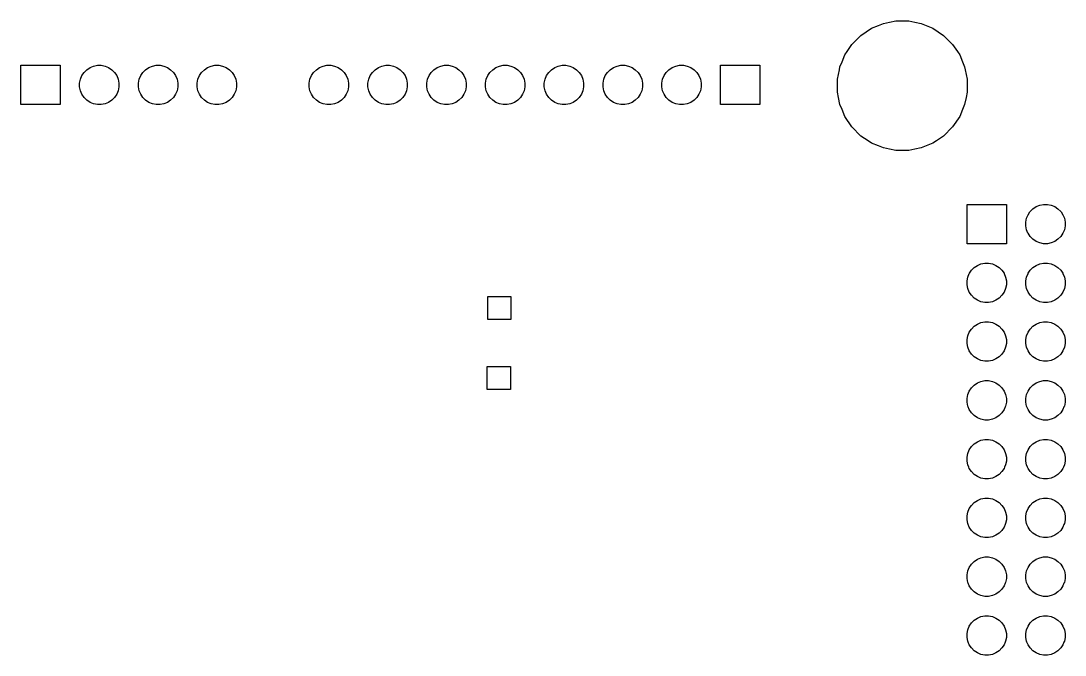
# Model space of a CAD drawing. Extents: x 3.58 to 7.49, y -4.48 to -2.36.
# Drawn here: x 5.63 to 7.407, y -3.44 to -2.361 of the extents above; entities that cross this region are included whole.
import ezdxf

# ---------------------------------------------------------------- set-up
doc = ezdxf.new("R2010")
doc.units = 0
doc.header["$MEASUREMENT"] = 0
doc.layers.add('BLACK', color=7, linetype='CONTINUOUS')

msp = doc.modelspace()

# ---------------------------------------------------------------- linework, layer by layer
at = {"layer": 'BLACK', "linetype": 'CONTINUOUS'}
for p, q in [((7.10802, -2.36354), (7.11867, -2.36142)), ((7.11867, -2.36142), (7.14038, -2.36142)), ((7.14038, -2.36142), (7.15103, -2.36354)), ((7.05926, -2.38603), (7.07731, -2.37396)), ((7.07731, -2.37396), (7.08906, -2.3691)), ((7.07731, -2.37396), (7.07731, -2.37396)), ((7.08906, -2.3691), (7.09737, -2.36565)), ((7.09737, -2.36565), (7.10802, -2.36354)), ((7.15103, -2.36354), (7.16168, -2.36565)), ((7.16168, -2.36565), (7.16999, -2.3691)), ((7.16999, -2.3691), (7.18174, -2.37396)), ((7.18174, -2.37396), (7.18174, -2.37396)), ((7.18174, -2.37396), (7.1998, -2.38603)), ((7.0439, -2.40138), (7.05926, -2.38603)), ((7.1998, -2.38603), (7.21515, -2.40138)), ((7.03184, -2.41944), (7.03584, -2.41345)), ((7.03584, -2.41345), (7.0439, -2.40138)), ((7.21515, -2.40138), (7.22321, -2.41345)), ((7.22321, -2.41345), (7.22722, -2.41944)), ((7.02353, -2.4395), (7.02697, -2.43119)), ((7.02697, -2.43119), (7.03184, -2.41944)), ((7.22722, -2.41944), (7.23209, -2.43119)), ((7.23209, -2.43119), (7.23553, -2.4395)), ((5.62992, -2.50394), (5.62992, -2.43701)), ((5.62992, -2.43701), (5.69685, -2.43701)), ((5.69685, -2.43701), (5.69685, -2.50394)), ((5.73373, -2.45462), (5.73739, -2.44914)), ((5.73739, -2.44914), (5.74205, -2.44448)), ((5.74205, -2.44448), (5.74753, -2.44082)), ((5.74753, -2.44082), (5.75362, -2.43829)), ((5.74753, -2.44082), (5.74753, -2.44082)), ((5.75362, -2.43829), (5.76009, -2.43701)), ((5.76009, -2.43701), (5.76668, -2.43701)), ((5.76668, -2.43701), (5.77315, -2.43829)), ((5.77315, -2.43829), (5.77924, -2.44082)), ((5.77924, -2.44082), (5.77924, -2.44082)), ((5.77924, -2.44082), (5.78472, -2.44448)), ((5.78472, -2.44448), (5.78938, -2.44914)), ((5.78938, -2.44914), (5.79304, -2.45462)), ((5.83373, -2.45462), (5.83739, -2.44914)), ((5.83739, -2.44914), (5.84205, -2.44448)), ((5.84205, -2.44448), (5.84753, -2.44082)), ((5.84753, -2.44082), (5.85362, -2.43829)), ((5.84753, -2.44082), (5.84753, -2.44082)), ((5.85362, -2.43829), (5.86009, -2.43701)), ((5.86009, -2.43701), (5.86668, -2.43701)), ((5.86668, -2.43701), (5.87315, -2.43829)), ((5.87315, -2.43829), (5.87924, -2.44082)), ((5.87924, -2.44082), (5.87924, -2.44082)), ((5.87924, -2.44082), (5.88472, -2.44448)), ((5.88472, -2.44448), (5.88938, -2.44914)), ((5.88938, -2.44914), (5.89304, -2.45462)), ((5.93373, -2.45462), (5.93739, -2.44914)), ((5.93739, -2.44914), (5.94205, -2.44448)), ((5.94205, -2.44448), (5.94753, -2.44082)), ((5.94753, -2.44082), (5.95362, -2.43829)), ((5.94753, -2.44082), (5.94753, -2.44082)), ((5.95362, -2.43829), (5.96009, -2.43701)), ((5.96009, -2.43701), (5.96668, -2.43701)), ((5.96668, -2.43701), (5.97315, -2.43829)), ((5.97315, -2.43829), (5.97924, -2.44082)), ((5.97924, -2.44082), (5.97924, -2.44082)), ((5.97924, -2.44082), (5.98472, -2.44448)), ((5.98472, -2.44448), (5.98938, -2.44914)), ((5.98938, -2.44914), (5.99304, -2.45462)), ((6.12428, -2.45462), (6.12794, -2.44914)), ((6.12794, -2.44914), (6.1326, -2.44448)), ((6.1326, -2.44448), (6.13809, -2.44082)), ((6.13809, -2.44082), (6.14418, -2.43829)), ((6.13809, -2.44082), (6.13809, -2.44082)), ((6.14418, -2.43829), (6.15064, -2.43701)), ((6.15064, -2.43701), (6.15723, -2.43701)), ((6.15723, -2.43701), (6.1637, -2.43829)), ((6.1637, -2.43829), (6.16979, -2.44082)), ((6.16979, -2.44082), (6.16979, -2.44082)), ((6.16979, -2.44082), (6.17527, -2.44448)), ((6.17527, -2.44448), (6.17993, -2.44914)), ((6.17993, -2.44914), (6.18359, -2.45462)), ((6.22428, -2.45462), (6.22794, -2.44914)), ((6.22794, -2.44914), (6.2326, -2.44448)), ((6.2326, -2.44448), (6.23809, -2.44082)), ((6.23809, -2.44082), (6.24418, -2.43829)), ((6.23809, -2.44082), (6.23809, -2.44082)), ((6.24418, -2.43829), (6.25064, -2.43701)), ((6.25064, -2.43701), (6.25723, -2.43701)), ((6.25723, -2.43701), (6.2637, -2.43829)), ((6.2637, -2.43829), (6.26979, -2.44082)), ((6.26979, -2.44082), (6.26979, -2.44082)), ((6.26979, -2.44082), (6.27527, -2.44448)), ((6.27527, -2.44448), (6.27993, -2.44914)), ((6.27993, -2.44914), (6.28359, -2.45462)), ((6.32428, -2.45462), (6.32794, -2.44914)), ((6.32794, -2.44914), (6.3326, -2.44448)), ((6.3326, -2.44448), (6.33809, -2.44082)), ((6.33809, -2.44082), (6.34418, -2.43829)), ((6.33809, -2.44082), (6.33809, -2.44082)), ((6.34418, -2.43829), (6.35064, -2.43701)), ((6.35064, -2.43701), (6.35723, -2.43701)), ((6.35723, -2.43701), (6.3637, -2.43829)), ((6.3637, -2.43829), (6.36979, -2.44082)), ((6.36979, -2.44082), (6.36979, -2.44082)), ((6.36979, -2.44082), (6.37527, -2.44448)), ((6.37527, -2.44448), (6.37993, -2.44914)), ((6.37993, -2.44914), (6.38359, -2.45462)), ((6.42428, -2.45462), (6.42794, -2.44914)), ((6.42794, -2.44914), (6.4326, -2.44448)), ((6.4326, -2.44448), (6.43809, -2.44082)), ((6.43809, -2.44082), (6.44418, -2.43829)), ((6.43809, -2.44082), (6.43809, -2.44082)), ((6.44418, -2.43829), (6.45064, -2.43701)), ((6.45064, -2.43701), (6.45723, -2.43701)), ((6.45723, -2.43701), (6.4637, -2.43829)), ((6.4637, -2.43829), (6.46979, -2.44082)), ((6.46979, -2.44082), (6.46979, -2.44082)), ((6.46979, -2.44082), (6.47527, -2.44448)), ((6.47527, -2.44448), (6.47993, -2.44914)), ((6.47993, -2.44914), (6.48359, -2.45462)), ((6.52428, -2.45462), (6.52794, -2.44914)), ((6.52794, -2.44914), (6.5326, -2.44448)), ((6.5326, -2.44448), (6.53809, -2.44082)), ((6.53809, -2.44082), (6.54418, -2.43829)), ((6.53809, -2.44082), (6.53809, -2.44082)), ((6.54418, -2.43829), (6.55064, -2.43701)), ((6.55064, -2.43701), (6.55723, -2.43701)), ((6.55723, -2.43701), (6.5637, -2.43829)), ((6.5637, -2.43829), (6.56979, -2.44082)), ((6.56979, -2.44082), (6.56979, -2.44082)), ((6.56979, -2.44082), (6.57527, -2.44448)), ((6.57527, -2.44448), (6.57993, -2.44914)), ((6.57993, -2.44914), (6.58359, -2.45462)), ((6.62428, -2.45462), (6.62794, -2.44914)), ((6.62794, -2.44914), (6.6326, -2.44448)), ((6.6326, -2.44448), (6.63809, -2.44082)), ((6.63809, -2.44082), (6.64418, -2.43829)), ((6.63809, -2.44082), (6.63809, -2.44082)), ((6.64418, -2.43829), (6.65064, -2.43701)), ((6.65064, -2.43701), (6.65723, -2.43701)), ((6.65723, -2.43701), (6.6637, -2.43829)), ((6.6637, -2.43829), (6.66979, -2.44082)), ((6.66979, -2.44082), (6.66979, -2.44082)), ((6.66979, -2.44082), (6.67527, -2.44448)), ((6.67527, -2.44448), (6.67993, -2.44914)), ((6.67993, -2.44914), (6.68359, -2.45462)), ((6.72428, -2.45462), (6.72794, -2.44914)), ((6.72794, -2.44914), (6.7326, -2.44448)), ((6.7326, -2.44448), (6.73809, -2.44082)), ((6.73809, -2.44082), (6.74418, -2.43829)), ((6.73809, -2.44082), (6.73809, -2.44082)), ((6.74418, -2.43829), (6.75064, -2.43701)), ((6.75064, -2.43701), (6.75723, -2.43701)), ((6.75723, -2.43701), (6.7637, -2.43829)), ((6.7637, -2.43829), (6.76979, -2.44082)), ((6.76979, -2.44082), (6.76979, -2.44082)), ((6.76979, -2.44082), (6.77527, -2.44448)), ((6.77527, -2.44448), (6.77993, -2.44914)), ((6.77993, -2.44914), (6.78359, -2.45462)), ((6.82047, -2.50394), (6.82047, -2.43701)), ((6.82047, -2.43701), (6.8874, -2.43701)), ((6.8874, -2.43701), (6.8874, -2.50394)), ((7.01929, -2.4608), (7.02254, -2.44448)), ((7.02254, -2.44448), (7.02353, -2.4395)), ((7.23553, -2.4395), (7.23652, -2.44448)), ((7.23652, -2.44448), (7.23976, -2.4608)), ((5.72992, -2.46718), (5.73121, -2.46071)), ((5.72992, -2.47377), (5.72992, -2.46718)), ((5.73121, -2.46071), (5.73373, -2.45462)), ((5.73373, -2.45462), (5.73373, -2.45462)), ((5.79304, -2.45462), (5.79304, -2.45462)), ((5.79304, -2.45462), (5.79556, -2.46071)), ((5.79556, -2.46071), (5.79685, -2.46718)), ((5.79685, -2.46718), (5.79685, -2.47377)), ((5.82992, -2.46718), (5.83121, -2.46071)), ((5.82992, -2.47377), (5.82992, -2.46718)), ((5.83121, -2.46071), (5.83373, -2.45462)), ((5.83373, -2.45462), (5.83373, -2.45462)), ((5.89304, -2.45462), (5.89304, -2.45462)), ((5.89304, -2.45462), (5.89556, -2.46071)), ((5.89556, -2.46071), (5.89685, -2.46718)), ((5.89685, -2.46718), (5.89685, -2.47377)), ((5.92992, -2.46718), (5.93121, -2.46071)), ((5.92992, -2.47377), (5.92992, -2.46718)), ((5.93121, -2.46071), (5.93373, -2.45462)), ((5.93373, -2.45462), (5.93373, -2.45462)), ((5.99304, -2.45462), (5.99304, -2.45462)), ((5.99304, -2.45462), (5.99556, -2.46071)), ((5.99556, -2.46071), (5.99685, -2.46718)), ((5.99685, -2.46718), (5.99685, -2.47377)), ((6.12047, -2.46718), (6.12176, -2.46071)), ((6.12047, -2.47377), (6.12047, -2.46718)), ((6.12176, -2.46071), (6.12428, -2.45462)), ((6.12428, -2.45462), (6.12428, -2.45462)), ((6.18359, -2.45462), (6.18359, -2.45462)), ((6.18359, -2.45462), (6.18612, -2.46071)), ((6.18612, -2.46071), (6.1874, -2.46718)), ((6.1874, -2.46718), (6.1874, -2.47377)), ((6.22047, -2.46718), (6.22176, -2.46071)), ((6.22047, -2.47377), (6.22047, -2.46718)), ((6.22176, -2.46071), (6.22428, -2.45462)), ((6.22428, -2.45462), (6.22428, -2.45462)), ((6.28359, -2.45462), (6.28359, -2.45462)), ((6.28359, -2.45462), (6.28612, -2.46071)), ((6.28612, -2.46071), (6.2874, -2.46718)), ((6.2874, -2.46718), (6.2874, -2.47377)), ((6.32047, -2.46718), (6.32176, -2.46071)), ((6.32047, -2.47377), (6.32047, -2.46718)), ((6.32176, -2.46071), (6.32428, -2.45462)), ((6.32428, -2.45462), (6.32428, -2.45462)), ((6.38359, -2.45462), (6.38359, -2.45462)), ((6.38359, -2.45462), (6.38612, -2.46071)), ((6.38612, -2.46071), (6.3874, -2.46718)), ((6.3874, -2.46718), (6.3874, -2.47377)), ((6.42047, -2.46718), (6.42176, -2.46071)), ((6.42047, -2.47377), (6.42047, -2.46718)), ((6.42176, -2.46071), (6.42428, -2.45462)), ((6.42428, -2.45462), (6.42428, -2.45462)), ((6.48359, -2.45462), (6.48359, -2.45462)), ((6.48359, -2.45462), (6.48612, -2.46071)), ((6.48612, -2.46071), (6.4874, -2.46718)), ((6.4874, -2.46718), (6.4874, -2.47377)), ((6.52047, -2.46718), (6.52176, -2.46071)), ((6.52047, -2.47377), (6.52047, -2.46718)), ((6.52176, -2.46071), (6.52428, -2.45462)), ((6.52428, -2.45462), (6.52428, -2.45462)), ((6.58359, -2.45462), (6.58359, -2.45462)), ((6.58359, -2.45462), (6.58612, -2.46071)), ((6.58612, -2.46071), (6.5874, -2.46718)), ((6.5874, -2.46718), (6.5874, -2.47377)), ((6.62047, -2.46718), (6.62176, -2.46071)), ((6.62047, -2.47377), (6.62047, -2.46718)), ((6.62176, -2.46071), (6.62428, -2.45462)), ((6.62428, -2.45462), (6.62428, -2.45462)), ((6.68359, -2.45462), (6.68359, -2.45462)), ((6.68359, -2.45462), (6.68612, -2.46071)), ((6.68612, -2.46071), (6.6874, -2.46718)), ((6.6874, -2.46718), (6.6874, -2.47377)), ((6.72047, -2.46718), (6.72176, -2.46071)), ((6.72047, -2.47377), (6.72047, -2.46718)), ((6.72176, -2.46071), (6.72428, -2.45462)), ((6.72428, -2.45462), (6.72428, -2.45462)), ((6.78359, -2.45462), (6.78359, -2.45462)), ((6.78359, -2.45462), (6.78612, -2.46071)), ((6.78612, -2.46071), (6.7874, -2.46718)), ((6.7874, -2.46718), (6.7874, -2.47377)), ((7.01929, -2.48251), (7.01929, -2.4608)), ((7.23976, -2.4608), (7.23976, -2.48251)), ((5.73121, -2.48023), (5.72992, -2.47377)), ((5.73373, -2.48632), (5.73121, -2.48023)), ((5.73739, -2.4918), (5.73373, -2.48632)), ((5.73373, -2.48632), (5.73373, -2.48632)), ((5.79304, -2.48632), (5.78938, -2.4918)), ((5.79556, -2.48023), (5.79304, -2.48632)), ((5.79304, -2.48632), (5.79304, -2.48632)), ((5.79685, -2.47377), (5.79556, -2.48023)), ((5.83121, -2.48023), (5.82992, -2.47377)), ((5.83373, -2.48632), (5.83121, -2.48023)), ((5.83739, -2.4918), (5.83373, -2.48632)), ((5.83373, -2.48632), (5.83373, -2.48632)), ((5.89304, -2.48632), (5.88938, -2.4918)), ((5.89556, -2.48023), (5.89304, -2.48632)), ((5.89304, -2.48632), (5.89304, -2.48632)), ((5.89685, -2.47377), (5.89556, -2.48023)), ((5.93121, -2.48023), (5.92992, -2.47377)), ((5.93373, -2.48632), (5.93121, -2.48023)), ((5.93739, -2.4918), (5.93373, -2.48632)), ((5.93373, -2.48632), (5.93373, -2.48632)), ((5.99304, -2.48632), (5.98938, -2.4918)), ((5.99556, -2.48023), (5.99304, -2.48632)), ((5.99304, -2.48632), (5.99304, -2.48632)), ((5.99685, -2.47377), (5.99556, -2.48023)), ((6.12176, -2.48023), (6.12047, -2.47377)), ((6.12428, -2.48632), (6.12176, -2.48023)), ((6.12794, -2.4918), (6.12428, -2.48632)), ((6.12428, -2.48632), (6.12428, -2.48632)), ((6.18359, -2.48632), (6.17993, -2.4918)), ((6.18612, -2.48023), (6.18359, -2.48632)), ((6.18359, -2.48632), (6.18359, -2.48632)), ((6.1874, -2.47377), (6.18612, -2.48023)), ((6.22176, -2.48023), (6.22047, -2.47377)), ((6.22428, -2.48632), (6.22176, -2.48023)), ((6.22794, -2.4918), (6.22428, -2.48632)), ((6.22428, -2.48632), (6.22428, -2.48632)), ((6.28359, -2.48632), (6.27993, -2.4918)), ((6.28612, -2.48023), (6.28359, -2.48632)), ((6.28359, -2.48632), (6.28359, -2.48632)), ((6.2874, -2.47377), (6.28612, -2.48023)), ((6.32176, -2.48023), (6.32047, -2.47377)), ((6.32428, -2.48632), (6.32176, -2.48023)), ((6.32794, -2.4918), (6.32428, -2.48632)), ((6.32428, -2.48632), (6.32428, -2.48632)), ((6.38359, -2.48632), (6.37993, -2.4918)), ((6.38612, -2.48023), (6.38359, -2.48632)), ((6.38359, -2.48632), (6.38359, -2.48632)), ((6.3874, -2.47377), (6.38612, -2.48023)), ((6.42176, -2.48023), (6.42047, -2.47377)), ((6.42428, -2.48632), (6.42176, -2.48023)), ((6.42794, -2.4918), (6.42428, -2.48632)), ((6.42428, -2.48632), (6.42428, -2.48632)), ((6.48359, -2.48632), (6.47993, -2.4918)), ((6.48612, -2.48023), (6.48359, -2.48632)), ((6.48359, -2.48632), (6.48359, -2.48632)), ((6.4874, -2.47377), (6.48612, -2.48023)), ((6.52176, -2.48023), (6.52047, -2.47377)), ((6.52428, -2.48632), (6.52176, -2.48023)), ((6.52794, -2.4918), (6.52428, -2.48632)), ((6.52428, -2.48632), (6.52428, -2.48632)), ((6.58359, -2.48632), (6.57993, -2.4918)), ((6.58612, -2.48023), (6.58359, -2.48632)), ((6.58359, -2.48632), (6.58359, -2.48632)), ((6.5874, -2.47377), (6.58612, -2.48023)), ((6.62176, -2.48023), (6.62047, -2.47377)), ((6.62428, -2.48632), (6.62176, -2.48023)), ((6.62794, -2.4918), (6.62428, -2.48632)), ((6.62428, -2.48632), (6.62428, -2.48632)), ((6.68359, -2.48632), (6.67993, -2.4918)), ((6.68612, -2.48023), (6.68359, -2.48632)), ((6.68359, -2.48632), (6.68359, -2.48632)), ((6.6874, -2.47377), (6.68612, -2.48023)), ((6.72176, -2.48023), (6.72047, -2.47377)), ((6.72428, -2.48632), (6.72176, -2.48023)), ((6.72794, -2.4918), (6.72428, -2.48632)), ((6.72428, -2.48632), (6.72428, -2.48632)), ((6.78359, -2.48632), (6.77993, -2.4918)), ((6.78612, -2.48023), (6.78359, -2.48632)), ((6.78359, -2.48632), (6.78359, -2.48632)), ((6.7874, -2.47377), (6.78612, -2.48023)), ((7.02114, -2.4918), (7.01929, -2.48251)), ((7.23976, -2.48251), (7.23792, -2.4918)), ((5.69685, -2.50394), (5.62992, -2.50394)), ((5.74205, -2.49647), (5.73739, -2.4918)), ((5.74753, -2.50013), (5.74205, -2.49647)), ((5.75362, -2.50265), (5.74753, -2.50013)), ((5.74753, -2.50013), (5.74753, -2.50013)), ((5.74753, -2.50013), (5.74753, -2.50013)), ((5.76009, -2.50394), (5.75362, -2.50265)), ((5.76668, -2.50394), (5.76009, -2.50394)), ((5.77315, -2.50265), (5.76668, -2.50394)), ((5.77924, -2.50013), (5.77315, -2.50265)), ((5.78472, -2.49647), (5.77924, -2.50013)), ((5.77924, -2.50013), (5.77924, -2.50013)), ((5.77924, -2.50013), (5.77924, -2.50013)), ((5.78938, -2.4918), (5.78472, -2.49647)), ((5.84205, -2.49647), (5.83739, -2.4918)), ((5.84753, -2.50013), (5.84205, -2.49647)), ((5.85362, -2.50265), (5.84753, -2.50013)), ((5.84753, -2.50013), (5.84753, -2.50013)), ((5.84753, -2.50013), (5.84753, -2.50013)), ((5.86009, -2.50394), (5.85362, -2.50265)), ((5.86668, -2.50394), (5.86009, -2.50394)), ((5.87315, -2.50265), (5.86668, -2.50394)), ((5.87924, -2.50013), (5.87315, -2.50265)), ((5.88472, -2.49647), (5.87924, -2.50013)), ((5.87924, -2.50013), (5.87924, -2.50013)), ((5.87924, -2.50013), (5.87924, -2.50013)), ((5.88938, -2.4918), (5.88472, -2.49647)), ((5.94205, -2.49647), (5.93739, -2.4918)), ((5.94753, -2.50013), (5.94205, -2.49647)), ((5.95362, -2.50265), (5.94753, -2.50013)), ((5.94753, -2.50013), (5.94753, -2.50013)), ((5.94753, -2.50013), (5.94753, -2.50013)), ((5.96009, -2.50394), (5.95362, -2.50265)), ((5.96668, -2.50394), (5.96009, -2.50394)), ((5.97315, -2.50265), (5.96668, -2.50394)), ((5.97924, -2.50013), (5.97315, -2.50265)), ((5.98472, -2.49647), (5.97924, -2.50013)), ((5.97924, -2.50013), (5.97924, -2.50013)), ((5.97924, -2.50013), (5.97924, -2.50013)), ((5.98938, -2.4918), (5.98472, -2.49647)), ((6.1326, -2.49647), (6.12794, -2.4918)), ((6.13809, -2.50013), (6.1326, -2.49647)), ((6.14418, -2.50265), (6.13809, -2.50013)), ((6.13809, -2.50013), (6.13809, -2.50013)), ((6.13809, -2.50013), (6.13809, -2.50013)), ((6.15064, -2.50394), (6.14418, -2.50265)), ((6.15723, -2.50394), (6.15064, -2.50394)), ((6.1637, -2.50265), (6.15723, -2.50394)), ((6.16979, -2.50013), (6.1637, -2.50265)), ((6.17527, -2.49647), (6.16979, -2.50013)), ((6.16979, -2.50013), (6.16979, -2.50013)), ((6.16979, -2.50013), (6.16979, -2.50013)), ((6.17993, -2.4918), (6.17527, -2.49647)), ((6.2326, -2.49647), (6.22794, -2.4918)), ((6.23809, -2.50013), (6.2326, -2.49647)), ((6.24418, -2.50265), (6.23809, -2.50013)), ((6.23809, -2.50013), (6.23809, -2.50013)), ((6.23809, -2.50013), (6.23809, -2.50013)), ((6.25064, -2.50394), (6.24418, -2.50265)), ((6.25723, -2.50394), (6.25064, -2.50394)), ((6.2637, -2.50265), (6.25723, -2.50394)), ((6.26979, -2.50013), (6.2637, -2.50265)), ((6.27527, -2.49647), (6.26979, -2.50013)), ((6.26979, -2.50013), (6.26979, -2.50013)), ((6.26979, -2.50013), (6.26979, -2.50013)), ((6.27993, -2.4918), (6.27527, -2.49647)), ((6.3326, -2.49647), (6.32794, -2.4918)), ((6.33809, -2.50013), (6.3326, -2.49647)), ((6.34418, -2.50265), (6.33809, -2.50013)), ((6.33809, -2.50013), (6.33809, -2.50013)), ((6.33809, -2.50013), (6.33809, -2.50013)), ((6.35064, -2.50394), (6.34418, -2.50265)), ((6.35723, -2.50394), (6.35064, -2.50394)), ((6.3637, -2.50265), (6.35723, -2.50394)), ((6.36979, -2.50013), (6.3637, -2.50265)), ((6.37527, -2.49647), (6.36979, -2.50013)), ((6.36979, -2.50013), (6.36979, -2.50013)), ((6.36979, -2.50013), (6.36979, -2.50013)), ((6.37993, -2.4918), (6.37527, -2.49647)), ((6.4326, -2.49647), (6.42794, -2.4918)), ((6.43809, -2.50013), (6.4326, -2.49647)), ((6.44418, -2.50265), (6.43809, -2.50013)), ((6.43809, -2.50013), (6.43809, -2.50013)), ((6.43809, -2.50013), (6.43809, -2.50013)), ((6.45064, -2.50394), (6.44418, -2.50265)), ((6.45723, -2.50394), (6.45064, -2.50394)), ((6.4637, -2.50265), (6.45723, -2.50394)), ((6.46979, -2.50013), (6.4637, -2.50265)), ((6.47527, -2.49647), (6.46979, -2.50013)), ((6.46979, -2.50013), (6.46979, -2.50013)), ((6.46979, -2.50013), (6.46979, -2.50013)), ((6.47993, -2.4918), (6.47527, -2.49647)), ((6.5326, -2.49647), (6.52794, -2.4918)), ((6.53809, -2.50013), (6.5326, -2.49647)), ((6.54418, -2.50265), (6.53809, -2.50013)), ((6.53809, -2.50013), (6.53809, -2.50013)), ((6.53809, -2.50013), (6.53809, -2.50013)), ((6.55064, -2.50394), (6.54418, -2.50265)), ((6.55723, -2.50394), (6.55064, -2.50394)), ((6.5637, -2.50265), (6.55723, -2.50394)), ((6.56979, -2.50013), (6.5637, -2.50265)), ((6.57527, -2.49647), (6.56979, -2.50013)), ((6.56979, -2.50013), (6.56979, -2.50013)), ((6.56979, -2.50013), (6.56979, -2.50013)), ((6.57993, -2.4918), (6.57527, -2.49647)), ((6.6326, -2.49647), (6.62794, -2.4918)), ((6.63809, -2.50013), (6.6326, -2.49647)), ((6.64418, -2.50265), (6.63809, -2.50013)), ((6.63809, -2.50013), (6.63809, -2.50013)), ((6.63809, -2.50013), (6.63809, -2.50013)), ((6.65064, -2.50394), (6.64418, -2.50265)), ((6.65723, -2.50394), (6.65064, -2.50394)), ((6.6637, -2.50265), (6.65723, -2.50394)), ((6.66979, -2.50013), (6.6637, -2.50265)), ((6.67527, -2.49647), (6.66979, -2.50013)), ((6.66979, -2.50013), (6.66979, -2.50013)), ((6.66979, -2.50013), (6.66979, -2.50013)), ((6.67993, -2.4918), (6.67527, -2.49647)), ((6.7326, -2.49647), (6.72794, -2.4918)), ((6.73809, -2.50013), (6.7326, -2.49647)), ((6.74418, -2.50265), (6.73809, -2.50013)), ((6.73809, -2.50013), (6.73809, -2.50013)), ((6.73809, -2.50013), (6.73809, -2.50013)), ((6.75064, -2.50394), (6.74418, -2.50265)), ((6.75723, -2.50394), (6.75064, -2.50394)), ((6.7637, -2.50265), (6.75723, -2.50394)), ((6.76979, -2.50013), (6.7637, -2.50265)), ((6.77527, -2.49647), (6.76979, -2.50013)), ((6.76979, -2.50013), (6.76979, -2.50013)), ((6.76979, -2.50013), (6.76979, -2.50013)), ((6.77993, -2.4918), (6.77527, -2.49647)), ((6.8874, -2.50394), (6.82047, -2.50394)), ((7.02353, -2.50381), (7.02114, -2.4918)), ((7.02697, -2.51212), (7.02353, -2.50381)), ((7.23553, -2.50381), (7.23209, -2.51212)), ((7.23792, -2.4918), (7.23553, -2.50381)), ((7.03184, -2.52387), (7.02697, -2.51212)), ((7.23209, -2.51212), (7.22722, -2.52387)), ((7.0439, -2.54193), (7.03184, -2.52387)), ((7.03184, -2.52387), (7.03184, -2.52387)), ((7.22722, -2.52387), (7.21515, -2.54193)), ((7.22722, -2.52387), (7.22722, -2.52387)), ((7.05926, -2.55728), (7.0439, -2.54193)), ((7.07132, -2.56534), (7.05926, -2.55728)), ((7.1998, -2.55728), (7.18773, -2.56534)), ((7.21515, -2.54193), (7.1998, -2.55728)), ((7.07731, -2.56934), (7.07132, -2.56534)), ((7.08906, -2.57421), (7.07731, -2.56934)), ((7.09737, -2.57765), (7.08906, -2.57421)), ((7.16999, -2.57421), (7.16168, -2.57765)), ((7.18174, -2.56934), (7.16999, -2.57421)), ((7.18773, -2.56534), (7.18174, -2.56934)), ((7.10802, -2.57977), (7.09737, -2.57765)), ((7.11867, -2.58189), (7.10802, -2.57977)), ((7.14038, -2.58189), (7.11867, -2.58189)), ((7.15103, -2.57977), (7.14038, -2.58189)), ((7.16168, -2.57765), (7.15103, -2.57977)), ((7.23962, -2.74046), (7.23962, -2.67353)), ((7.23962, -2.67353), (7.30655, -2.67353)), ((7.30655, -2.67353), (7.30655, -2.74046)), ((7.34709, -2.68566), (7.35175, -2.681)), ((7.35175, -2.681), (7.35724, -2.67734)), ((7.35724, -2.67734), (7.36333, -2.67481)), ((7.35724, -2.67734), (7.35724, -2.67734)), ((7.36333, -2.67481), (7.36979, -2.67353)), ((7.36979, -2.67353), (7.37638, -2.67353)), ((7.37638, -2.67353), (7.38285, -2.67481)), ((7.38285, -2.67481), (7.38894, -2.67734)), ((7.38894, -2.67734), (7.38894, -2.67734)), ((7.38894, -2.67734), (7.39442, -2.681)), ((7.39442, -2.681), (7.39908, -2.68566)), ((7.33962, -2.7037), (7.34091, -2.69723)), ((7.34091, -2.69723), (7.34343, -2.69114)), ((7.34343, -2.69114), (7.3466, -2.6864)), ((7.3466, -2.6864), (7.34709, -2.68566)), ((7.39908, -2.68566), (7.39958, -2.6864)), ((7.39958, -2.6864), (7.40274, -2.69114)), ((7.40274, -2.69114), (7.40527, -2.69723)), ((7.40527, -2.69723), (7.40655, -2.7037)), ((7.33962, -2.71029), (7.33962, -2.7037)), ((7.34091, -2.71675), (7.33962, -2.71029)), ((7.34331, -2.72254), (7.34091, -2.71675)), ((7.40527, -2.71675), (7.40287, -2.72254)), ((7.40655, -2.71029), (7.40527, -2.71675)), ((7.40655, -2.7037), (7.40655, -2.71029)), ((7.34343, -2.72284), (7.34331, -2.72254)), ((7.34709, -2.72832), (7.34343, -2.72284)), ((7.35175, -2.73299), (7.34709, -2.72832)), ((7.35724, -2.73665), (7.35175, -2.73299)), ((7.39442, -2.73299), (7.38894, -2.73665)), ((7.39908, -2.72832), (7.39442, -2.73299)), ((7.40274, -2.72284), (7.39908, -2.72832)), ((7.40287, -2.72254), (7.40274, -2.72284)), ((7.30655, -2.74046), (7.23962, -2.74046)), ((7.36333, -2.73917), (7.35724, -2.73665)), ((7.35724, -2.73665), (7.35724, -2.73665)), ((7.35724, -2.73665), (7.35724, -2.73665)), ((7.36979, -2.74046), (7.36333, -2.73917)), ((7.37638, -2.74046), (7.36979, -2.74046)), ((7.38285, -2.73917), (7.37638, -2.74046)), ((7.38894, -2.73665), (7.38285, -2.73917)), ((7.38894, -2.73665), (7.38894, -2.73665)), ((7.38894, -2.73665), (7.38894, -2.73665)), ((7.24359, -2.7909), (7.24709, -2.78566)), ((7.24709, -2.78566), (7.25175, -2.781)), ((7.25175, -2.781), (7.25724, -2.77734)), ((7.25724, -2.77734), (7.26333, -2.77481)), ((7.25724, -2.77734), (7.25724, -2.77734)), ((7.26333, -2.77481), (7.26979, -2.77353)), ((7.26979, -2.77353), (7.27638, -2.77353)), ((7.27638, -2.77353), (7.28285, -2.77481)), ((7.28285, -2.77481), (7.28894, -2.77734)), ((7.28894, -2.77734), (7.28894, -2.77734)), ((7.28894, -2.77734), (7.29442, -2.781)), ((7.29442, -2.781), (7.29908, -2.78566)), ((7.29908, -2.78566), (7.30258, -2.7909)), ((7.34359, -2.7909), (7.34709, -2.78566)), ((7.34709, -2.78566), (7.35175, -2.781)), ((7.35175, -2.781), (7.35724, -2.77734)), ((7.35724, -2.77734), (7.36333, -2.77481)), ((7.35724, -2.77734), (7.35724, -2.77734)), ((7.36333, -2.77481), (7.36979, -2.77353)), ((7.36979, -2.77353), (7.37638, -2.77353)), ((7.37638, -2.77353), (7.38285, -2.77481)), ((7.38285, -2.77481), (7.38894, -2.77734)), ((7.38894, -2.77734), (7.38894, -2.77734)), ((7.38894, -2.77734), (7.39442, -2.781)), ((7.39442, -2.781), (7.39908, -2.78566)), ((7.39908, -2.78566), (7.40258, -2.7909)), ((7.23962, -2.8037), (7.24091, -2.79723)), ((7.23962, -2.81029), (7.23962, -2.8037)), ((7.24091, -2.79723), (7.24343, -2.79114)), ((7.24343, -2.79114), (7.24359, -2.7909)), ((7.30258, -2.7909), (7.30274, -2.79114)), ((7.30274, -2.79114), (7.30527, -2.79723)), ((7.30527, -2.79723), (7.30655, -2.8037)), ((7.30655, -2.8037), (7.30655, -2.81029)), ((7.33962, -2.8037), (7.34091, -2.79723)), ((7.33962, -2.81029), (7.33962, -2.8037)), ((7.34091, -2.79723), (7.34343, -2.79114)), ((7.34343, -2.79114), (7.34359, -2.7909)), ((7.40258, -2.7909), (7.40274, -2.79114)), ((7.40274, -2.79114), (7.40527, -2.79723)), ((7.40527, -2.79723), (7.40655, -2.8037)), ((7.40655, -2.8037), (7.40655, -2.81029)), ((7.24091, -2.81675), (7.23962, -2.81029)), ((7.24343, -2.82284), (7.24091, -2.81675)), ((7.24709, -2.82832), (7.24343, -2.82284)), ((7.24343, -2.82284), (7.24343, -2.82284)), ((7.30274, -2.82284), (7.29908, -2.82832)), ((7.30527, -2.81675), (7.30274, -2.82284)), ((7.30274, -2.82284), (7.30274, -2.82284)), ((7.30655, -2.81029), (7.30527, -2.81675)), ((7.34091, -2.81675), (7.33962, -2.81029)), ((7.34343, -2.82284), (7.34091, -2.81675)), ((7.34709, -2.82832), (7.34343, -2.82284)), ((7.34343, -2.82284), (7.34343, -2.82284)), ((7.40274, -2.82284), (7.39908, -2.82832)), ((7.40527, -2.81675), (7.40274, -2.82284)), ((7.40274, -2.82284), (7.40274, -2.82284)), ((7.40655, -2.81029), (7.40527, -2.81675)), ((6.4244, -2.86968), (6.4244, -2.83031)), ((6.4244, -2.83031), (6.46377, -2.83031)), ((6.46377, -2.83031), (6.46377, -2.86968)), ((7.25175, -2.83299), (7.24709, -2.82832)), ((7.25724, -2.83665), (7.25175, -2.83299)), ((7.26333, -2.83917), (7.25724, -2.83665)), ((7.25724, -2.83665), (7.25724, -2.83665)), ((7.25724, -2.83665), (7.25724, -2.83665)), ((7.26979, -2.84046), (7.26333, -2.83917)), ((7.27638, -2.84046), (7.26979, -2.84046)), ((7.28285, -2.83917), (7.27638, -2.84046)), ((7.28894, -2.83665), (7.28285, -2.83917)), ((7.29442, -2.83299), (7.28894, -2.83665)), ((7.28894, -2.83665), (7.28894, -2.83665)), ((7.28894, -2.83665), (7.28894, -2.83665)), ((7.29908, -2.82832), (7.29442, -2.83299)), ((7.35175, -2.83299), (7.34709, -2.82832)), ((7.35724, -2.83665), (7.35175, -2.83299)), ((7.36333, -2.83917), (7.35724, -2.83665)), ((7.35724, -2.83665), (7.35724, -2.83665)), ((7.35724, -2.83665), (7.35724, -2.83665)), ((7.36979, -2.84046), (7.36333, -2.83917)), ((7.37638, -2.84046), (7.36979, -2.84046)), ((7.38285, -2.83917), (7.37638, -2.84046)), ((7.38894, -2.83665), (7.38285, -2.83917)), ((7.39442, -2.83299), (7.38894, -2.83665)), ((7.38894, -2.83665), (7.38894, -2.83665)), ((7.38894, -2.83665), (7.38894, -2.83665)), ((7.39908, -2.82832), (7.39442, -2.83299)), ((6.46377, -2.86968), (6.4244, -2.86968)), ((7.25175, -2.881), (7.25724, -2.87734)), ((7.25724, -2.87734), (7.26333, -2.87481)), ((7.25724, -2.87734), (7.25724, -2.87734)), ((7.26333, -2.87481), (7.26979, -2.87353)), ((7.26979, -2.87353), (7.27638, -2.87353)), ((7.27638, -2.87353), (7.28285, -2.87481)), ((7.28285, -2.87481), (7.28894, -2.87734)), ((7.28894, -2.87734), (7.28894, -2.87734)), ((7.28894, -2.87734), (7.29442, -2.881)), ((7.35175, -2.881), (7.35724, -2.87734)), ((7.35724, -2.87734), (7.36333, -2.87481)), ((7.35724, -2.87734), (7.35724, -2.87734)), ((7.36333, -2.87481), (7.36979, -2.87353)), ((7.36979, -2.87353), (7.37638, -2.87353)), ((7.37638, -2.87353), (7.38285, -2.87481)), ((7.38285, -2.87481), (7.38894, -2.87734)), ((7.38894, -2.87734), (7.38894, -2.87734)), ((7.38894, -2.87734), (7.39442, -2.881)), ((7.24091, -2.89723), (7.24343, -2.89114)), ((7.24343, -2.89114), (7.24709, -2.88566)), ((7.24343, -2.89114), (7.24343, -2.89114)), ((7.24709, -2.88566), (7.25175, -2.881)), ((7.29442, -2.881), (7.29908, -2.88566)), ((7.29908, -2.88566), (7.30274, -2.89114)), ((7.30274, -2.89114), (7.30274, -2.89114)), ((7.30274, -2.89114), (7.30527, -2.89723)), ((7.34091, -2.89723), (7.34343, -2.89114)), ((7.34343, -2.89114), (7.34709, -2.88566)), ((7.34343, -2.89114), (7.34343, -2.89114)), ((7.34709, -2.88566), (7.35175, -2.881)), ((7.39442, -2.881), (7.39908, -2.88566)), ((7.39908, -2.88566), (7.40274, -2.89114)), ((7.40274, -2.89114), (7.40274, -2.89114)), ((7.40274, -2.89114), (7.40527, -2.89723)), ((7.23962, -2.9037), (7.24091, -2.89723)), ((7.23962, -2.91029), (7.23962, -2.9037)), ((7.24091, -2.91675), (7.23962, -2.91029)), ((7.30527, -2.89723), (7.30655, -2.9037)), ((7.30655, -2.91029), (7.30527, -2.91675)), ((7.30655, -2.9037), (7.30655, -2.91029)), ((7.33962, -2.9037), (7.34091, -2.89723)), ((7.33962, -2.91029), (7.33962, -2.9037)), ((7.34091, -2.91675), (7.33962, -2.91029)), ((7.40527, -2.89723), (7.40655, -2.9037)), ((7.40655, -2.91029), (7.40527, -2.91675)), ((7.40655, -2.9037), (7.40655, -2.91029)), ((7.24343, -2.92284), (7.24091, -2.91675)), ((7.24709, -2.92832), (7.24343, -2.92284)), ((7.24343, -2.92284), (7.24343, -2.92284)), ((7.25175, -2.93299), (7.24709, -2.92832)), ((7.29908, -2.92832), (7.29442, -2.93299)), ((7.30274, -2.92284), (7.29908, -2.92832)), ((7.30527, -2.91675), (7.30274, -2.92284)), ((7.30274, -2.92284), (7.30274, -2.92284)), ((7.34343, -2.92284), (7.34091, -2.91675)), ((7.34709, -2.92832), (7.34343, -2.92284)), ((7.34343, -2.92284), (7.34343, -2.92284)), ((7.35175, -2.93299), (7.34709, -2.92832)), ((7.39908, -2.92832), (7.39442, -2.93299)), ((7.40274, -2.92284), (7.39908, -2.92832)), ((7.40527, -2.91675), (7.40274, -2.92284)), ((7.40274, -2.92284), (7.40274, -2.92284)), ((7.25724, -2.93665), (7.25175, -2.93299)), ((7.26333, -2.93917), (7.25724, -2.93665)), ((7.25724, -2.93665), (7.25724, -2.93665)), ((7.25724, -2.93665), (7.25724, -2.93665)), ((7.26979, -2.94046), (7.26333, -2.93917)), ((7.27638, -2.94046), (7.26979, -2.94046)), ((7.28285, -2.93917), (7.27638, -2.94046)), ((7.28894, -2.93665), (7.28285, -2.93917)), ((7.29442, -2.93299), (7.28894, -2.93665)), ((7.28894, -2.93665), (7.28894, -2.93665)), ((7.28894, -2.93665), (7.28894, -2.93665)), ((7.35724, -2.93665), (7.35175, -2.93299)), ((7.36333, -2.93917), (7.35724, -2.93665)), ((7.35724, -2.93665), (7.35724, -2.93665)), ((7.35724, -2.93665), (7.35724, -2.93665)), ((7.36979, -2.94046), (7.36333, -2.93917)), ((7.37638, -2.94046), (7.36979, -2.94046)), ((7.38285, -2.93917), (7.37638, -2.94046)), ((7.38894, -2.93665), (7.38285, -2.93917)), ((7.39442, -2.93299), (7.38894, -2.93665)), ((7.38894, -2.93665), (7.38894, -2.93665)), ((7.38894, -2.93665), (7.38894, -2.93665)), ((6.4234, -2.98868), (6.4234, -2.94931)), ((6.4234, -2.94931), (6.46277, -2.94931)), ((6.46277, -2.94931), (6.46277, -2.98868)), ((7.24709, -2.98566), (7.25175, -2.981)), ((7.25175, -2.981), (7.25724, -2.97734)), ((7.25724, -2.97734), (7.26333, -2.97481)), ((7.25724, -2.97734), (7.25724, -2.97734)), ((7.26333, -2.97481), (7.26979, -2.97353)), ((7.26979, -2.97353), (7.27638, -2.97353)), ((7.27638, -2.97353), (7.28285, -2.97481)), ((7.28285, -2.97481), (7.28894, -2.97734)), ((7.28894, -2.97734), (7.28894, -2.97734)), ((7.28894, -2.97734), (7.29442, -2.981)), ((7.29442, -2.981), (7.29908, -2.98566)), ((7.34709, -2.98566), (7.35175, -2.981)), ((7.35175, -2.981), (7.35724, -2.97734)), ((7.35724, -2.97734), (7.36333, -2.97481)), ((7.35724, -2.97734), (7.35724, -2.97734)), ((7.36333, -2.97481), (7.36979, -2.97353)), ((7.36979, -2.97353), (7.37638, -2.97353)), ((7.37638, -2.97353), (7.38285, -2.97481)), ((7.38285, -2.97481), (7.38894, -2.97734)), ((7.38894, -2.97734), (7.38894, -2.97734)), ((7.38894, -2.97734), (7.39442, -2.981)), ((7.39442, -2.981), (7.39908, -2.98566)), ((6.46277, -2.98868), (6.4234, -2.98868)), ((7.23962, -3.0037), (7.24091, -2.99723)), ((7.24091, -2.99723), (7.24343, -2.99114)), ((7.24343, -2.99114), (7.24709, -2.98566)), ((7.24343, -2.99114), (7.24343, -2.99114)), ((7.29908, -2.98566), (7.30274, -2.99114)), ((7.30274, -2.99114), (7.30274, -2.99114)), ((7.30274, -2.99114), (7.30527, -2.99723)), ((7.30527, -2.99723), (7.30655, -3.0037)), ((7.33962, -3.0037), (7.34091, -2.99723)), ((7.34091, -2.99723), (7.34343, -2.99114)), ((7.34343, -2.99114), (7.34709, -2.98566)), ((7.34343, -2.99114), (7.34343, -2.99114)), ((7.39908, -2.98566), (7.40274, -2.99114)), ((7.40274, -2.99114), (7.40274, -2.99114)), ((7.40274, -2.99114), (7.40527, -2.99723)), ((7.40527, -2.99723), (7.40655, -3.0037)), ((7.23962, -3.01029), (7.23962, -3.0037)), ((7.24091, -3.01675), (7.23962, -3.01029)), ((7.24152, -3.01823), (7.24091, -3.01675)), ((7.24343, -3.02284), (7.24152, -3.01823)), ((7.30465, -3.01823), (7.30274, -3.02284)), ((7.30527, -3.01675), (7.30465, -3.01823)), ((7.30655, -3.01029), (7.30527, -3.01675)), ((7.30655, -3.0037), (7.30655, -3.01029)), ((7.33962, -3.01029), (7.33962, -3.0037)), ((7.34091, -3.01675), (7.33962, -3.01029)), ((7.34152, -3.01823), (7.34091, -3.01675)), ((7.34343, -3.02284), (7.34152, -3.01823)), ((7.40465, -3.01823), (7.40274, -3.02284)), ((7.40527, -3.01675), (7.40465, -3.01823)), ((7.40655, -3.01029), (7.40527, -3.01675)), ((7.40655, -3.0037), (7.40655, -3.01029)), ((7.24709, -3.02832), (7.24343, -3.02284)), ((7.25175, -3.03299), (7.24709, -3.02832)), ((7.25724, -3.03665), (7.25175, -3.03299)), ((7.26333, -3.03917), (7.25724, -3.03665)), ((7.25724, -3.03665), (7.25724, -3.03665)), ((7.25724, -3.03665), (7.25724, -3.03665)), ((7.28894, -3.03665), (7.28285, -3.03917)), ((7.29442, -3.03299), (7.28894, -3.03665)), ((7.28894, -3.03665), (7.28894, -3.03665)), ((7.28894, -3.03665), (7.28894, -3.03665)), ((7.29908, -3.02832), (7.29442, -3.03299)), ((7.30274, -3.02284), (7.29908, -3.02832)), ((7.34709, -3.02832), (7.34343, -3.02284)), ((7.35175, -3.03299), (7.34709, -3.02832)), ((7.35724, -3.03665), (7.35175, -3.03299)), ((7.36333, -3.03917), (7.35724, -3.03665)), ((7.35724, -3.03665), (7.35724, -3.03665)), ((7.35724, -3.03665), (7.35724, -3.03665)), ((7.38894, -3.03665), (7.38285, -3.03917)), ((7.39442, -3.03299), (7.38894, -3.03665)), ((7.38894, -3.03665), (7.38894, -3.03665)), ((7.38894, -3.03665), (7.38894, -3.03665)), ((7.39908, -3.02832), (7.39442, -3.03299)), ((7.40274, -3.02284), (7.39908, -3.02832)), ((7.26979, -3.04046), (7.26333, -3.03917)), ((7.27638, -3.04046), (7.26979, -3.04046)), ((7.28285, -3.03917), (7.27638, -3.04046)), ((7.36979, -3.04046), (7.36333, -3.03917)), ((7.37638, -3.04046), (7.36979, -3.04046)), ((7.38285, -3.03917), (7.37638, -3.04046)), ((7.26333, -3.07481), (7.26979, -3.07353)), ((7.26979, -3.07353), (7.27638, -3.07353)), ((7.27638, -3.07353), (7.28285, -3.07481)), ((7.36333, -3.07481), (7.36979, -3.07353)), ((7.36979, -3.07353), (7.37638, -3.07353)), ((7.37638, -3.07353), (7.38285, -3.07481)), ((7.24091, -3.09723), (7.24343, -3.09114)), ((7.24343, -3.09114), (7.24709, -3.08566)), ((7.24343, -3.09114), (7.24343, -3.09114)), ((7.24709, -3.08566), (7.25175, -3.081)), ((7.25175, -3.081), (7.25724, -3.07734)), ((7.25724, -3.07734), (7.26333, -3.07481)), ((7.25724, -3.07734), (7.25724, -3.07734)), ((7.28285, -3.07481), (7.28894, -3.07734)), ((7.28894, -3.07734), (7.28894, -3.07734)), ((7.28894, -3.07734), (7.29442, -3.081)), ((7.29442, -3.081), (7.29908, -3.08566)), ((7.29908, -3.08566), (7.30274, -3.09114)), ((7.30274, -3.09114), (7.30274, -3.09114)), ((7.30274, -3.09114), (7.30527, -3.09723)), ((7.34091, -3.09723), (7.34343, -3.09114)), ((7.34343, -3.09114), (7.34709, -3.08566)), ((7.34343, -3.09114), (7.34343, -3.09114)), ((7.34709, -3.08566), (7.35175, -3.081)), ((7.35175, -3.081), (7.35724, -3.07734)), ((7.35724, -3.07734), (7.36333, -3.07481)), ((7.35724, -3.07734), (7.35724, -3.07734)), ((7.38285, -3.07481), (7.38894, -3.07734)), ((7.38894, -3.07734), (7.38894, -3.07734)), ((7.38894, -3.07734), (7.39442, -3.081)), ((7.39442, -3.081), (7.39908, -3.08566)), ((7.39908, -3.08566), (7.40274, -3.09114)), ((7.40274, -3.09114), (7.40274, -3.09114)), ((7.40274, -3.09114), (7.40527, -3.09723)), ((7.23962, -3.1037), (7.24091, -3.09723)), ((7.23962, -3.11029), (7.23962, -3.1037)), ((7.30527, -3.09723), (7.30655, -3.1037)), ((7.30655, -3.1037), (7.30655, -3.11029)), ((7.33962, -3.1037), (7.34091, -3.09723)), ((7.33962, -3.11029), (7.33962, -3.1037)), ((7.40527, -3.09723), (7.40655, -3.1037)), ((7.40655, -3.1037), (7.40655, -3.11029)), ((7.24091, -3.11675), (7.23962, -3.11029)), ((7.24264, -3.12093), (7.24091, -3.11675)), ((7.24343, -3.12284), (7.24264, -3.12093)), ((7.24709, -3.12832), (7.24343, -3.12284)), ((7.30274, -3.12284), (7.29908, -3.12832)), ((7.30354, -3.12093), (7.30274, -3.12284)), ((7.30527, -3.11675), (7.30354, -3.12093)), ((7.30655, -3.11029), (7.30527, -3.11675)), ((7.34091, -3.11675), (7.33962, -3.11029)), ((7.34264, -3.12093), (7.34091, -3.11675)), ((7.34343, -3.12284), (7.34264, -3.12093)), ((7.34709, -3.12832), (7.34343, -3.12284)), ((7.40274, -3.12284), (7.39908, -3.12832)), ((7.40354, -3.12093), (7.40274, -3.12284)), ((7.40527, -3.11675), (7.40354, -3.12093)), ((7.40655, -3.11029), (7.40527, -3.11675)), ((7.25175, -3.13299), (7.24709, -3.12832)), ((7.25724, -3.13665), (7.25175, -3.13299)), ((7.26333, -3.13917), (7.25724, -3.13665)), ((7.25724, -3.13665), (7.25724, -3.13665)), ((7.25724, -3.13665), (7.25724, -3.13665)), ((7.26979, -3.14046), (7.26333, -3.13917)), ((7.27638, -3.14046), (7.26979, -3.14046)), ((7.28285, -3.13917), (7.27638, -3.14046)), ((7.28894, -3.13665), (7.28285, -3.13917)), ((7.29442, -3.13299), (7.28894, -3.13665)), ((7.28894, -3.13665), (7.28894, -3.13665)), ((7.28894, -3.13665), (7.28894, -3.13665)), ((7.29908, -3.12832), (7.29442, -3.13299)), ((7.35175, -3.13299), (7.34709, -3.12832)), ((7.35724, -3.13665), (7.35175, -3.13299)), ((7.36333, -3.13917), (7.35724, -3.13665)), ((7.35724, -3.13665), (7.35724, -3.13665)), ((7.35724, -3.13665), (7.35724, -3.13665)), ((7.36979, -3.14046), (7.36333, -3.13917)), ((7.37638, -3.14046), (7.36979, -3.14046)), ((7.38285, -3.13917), (7.37638, -3.14046)), ((7.38894, -3.13665), (7.38285, -3.13917)), ((7.39442, -3.13299), (7.38894, -3.13665)), ((7.38894, -3.13665), (7.38894, -3.13665)), ((7.38894, -3.13665), (7.38894, -3.13665)), ((7.39908, -3.12832), (7.39442, -3.13299)), ((7.25175, -3.181), (7.25724, -3.17734)), ((7.25724, -3.17734), (7.26333, -3.17481)), ((7.25724, -3.17734), (7.25724, -3.17734)), ((7.26333, -3.17481), (7.26979, -3.17353)), ((7.26979, -3.17353), (7.27638, -3.17353)), ((7.27638, -3.17353), (7.28285, -3.17481)), ((7.28285, -3.17481), (7.28894, -3.17734)), ((7.28894, -3.17734), (7.28894, -3.17734)), ((7.28894, -3.17734), (7.29442, -3.181)), ((7.35175, -3.181), (7.35724, -3.17734)), ((7.35724, -3.17734), (7.36333, -3.17481)), ((7.35724, -3.17734), (7.35724, -3.17734)), ((7.36333, -3.17481), (7.36979, -3.17353)), ((7.36979, -3.17353), (7.37638, -3.17353)), ((7.37638, -3.17353), (7.38285, -3.17481)), ((7.38285, -3.17481), (7.38894, -3.17734)), ((7.38894, -3.17734), (7.38894, -3.17734)), ((7.38894, -3.17734), (7.39442, -3.181)), ((7.23962, -3.2037), (7.24091, -3.19723)), ((7.24091, -3.19723), (7.24343, -3.19114)), ((7.24343, -3.19114), (7.24709, -3.18566)), ((7.24343, -3.19114), (7.24343, -3.19114)), ((7.24709, -3.18566), (7.25175, -3.181)), ((7.29442, -3.181), (7.29908, -3.18566)), ((7.29908, -3.18566), (7.30274, -3.19114)), ((7.30274, -3.19114), (7.30274, -3.19114)), ((7.30274, -3.19114), (7.30527, -3.19723)), ((7.30527, -3.19723), (7.30655, -3.2037)), ((7.33962, -3.2037), (7.34091, -3.19723)), ((7.34091, -3.19723), (7.34343, -3.19114)), ((7.34343, -3.19114), (7.34709, -3.18566)), ((7.34343, -3.19114), (7.34343, -3.19114)), ((7.34709, -3.18566), (7.35175, -3.181)), ((7.39442, -3.181), (7.39908, -3.18566)), ((7.39908, -3.18566), (7.40274, -3.19114)), ((7.40274, -3.19114), (7.40274, -3.19114)), ((7.40274, -3.19114), (7.40527, -3.19723)), ((7.40527, -3.19723), (7.40655, -3.2037)), ((7.23962, -3.21029), (7.23962, -3.2037)), ((7.24091, -3.21675), (7.23962, -3.21029)), ((7.30655, -3.21029), (7.30527, -3.21675)), ((7.30655, -3.2037), (7.30655, -3.21029)), ((7.33962, -3.21029), (7.33962, -3.2037)), ((7.34091, -3.21675), (7.33962, -3.21029)), ((7.40655, -3.21029), (7.40527, -3.21675)), ((7.40655, -3.2037), (7.40655, -3.21029)), ((7.24152, -3.21823), (7.24091, -3.21675)), ((7.24343, -3.22284), (7.24152, -3.21823)), ((7.24709, -3.22832), (7.24343, -3.22284)), ((7.25175, -3.23299), (7.24709, -3.22832)), ((7.25724, -3.23665), (7.25175, -3.23299)), ((7.29442, -3.23299), (7.28894, -3.23665)), ((7.29908, -3.22832), (7.29442, -3.23299)), ((7.30274, -3.22284), (7.29908, -3.22832)), ((7.30465, -3.21823), (7.30274, -3.22284)), ((7.30527, -3.21675), (7.30465, -3.21823)), ((7.34152, -3.21823), (7.34091, -3.21675)), ((7.34343, -3.22284), (7.34152, -3.21823)), ((7.34709, -3.22832), (7.34343, -3.22284)), ((7.35175, -3.23299), (7.34709, -3.22832)), ((7.35724, -3.23665), (7.35175, -3.23299)), ((7.39442, -3.23299), (7.38894, -3.23665)), ((7.39908, -3.22832), (7.39442, -3.23299)), ((7.40274, -3.22284), (7.39908, -3.22832)), ((7.40465, -3.21823), (7.40274, -3.22284)), ((7.40527, -3.21675), (7.40465, -3.21823)), ((7.26333, -3.23917), (7.25724, -3.23665)), ((7.25724, -3.23665), (7.25724, -3.23665)), ((7.25724, -3.23665), (7.25724, -3.23665)), ((7.26979, -3.24046), (7.26333, -3.23917)), ((7.27638, -3.24046), (7.26979, -3.24046)), ((7.28285, -3.23917), (7.27638, -3.24046)), ((7.28894, -3.23665), (7.28285, -3.23917)), ((7.28894, -3.23665), (7.28894, -3.23665)), ((7.28894, -3.23665), (7.28894, -3.23665)), ((7.36333, -3.23917), (7.35724, -3.23665)), ((7.35724, -3.23665), (7.35724, -3.23665)), ((7.35724, -3.23665), (7.35724, -3.23665)), ((7.36979, -3.24046), (7.36333, -3.23917)), ((7.37638, -3.24046), (7.36979, -3.24046)), ((7.38285, -3.23917), (7.37638, -3.24046)), ((7.38894, -3.23665), (7.38285, -3.23917)), ((7.38894, -3.23665), (7.38894, -3.23665)), ((7.38894, -3.23665), (7.38894, -3.23665)), ((7.24343, -3.29114), (7.24709, -3.28566)), ((7.24709, -3.28566), (7.25175, -3.281)), ((7.25175, -3.281), (7.25724, -3.27734)), ((7.25724, -3.27734), (7.26333, -3.27481)), ((7.25724, -3.27734), (7.25724, -3.27734)), ((7.26333, -3.27481), (7.26979, -3.27353)), ((7.26979, -3.27353), (7.27638, -3.27353)), ((7.27638, -3.27353), (7.28285, -3.27481)), ((7.28285, -3.27481), (7.28894, -3.27734)), ((7.28894, -3.27734), (7.28894, -3.27734)), ((7.28894, -3.27734), (7.29442, -3.281)), ((7.29442, -3.281), (7.29908, -3.28566)), ((7.29908, -3.28566), (7.30274, -3.29114)), ((7.34343, -3.29114), (7.34709, -3.28566)), ((7.34709, -3.28566), (7.35175, -3.281)), ((7.35175, -3.281), (7.35724, -3.27734)), ((7.35724, -3.27734), (7.36333, -3.27481)), ((7.35724, -3.27734), (7.35724, -3.27734)), ((7.36333, -3.27481), (7.36979, -3.27353)), ((7.36979, -3.27353), (7.37638, -3.27353)), ((7.37638, -3.27353), (7.38285, -3.27481)), ((7.38285, -3.27481), (7.38894, -3.27734)), ((7.38894, -3.27734), (7.38894, -3.27734)), ((7.38894, -3.27734), (7.39442, -3.281)), ((7.39442, -3.281), (7.39908, -3.28566)), ((7.39908, -3.28566), (7.40274, -3.29114)), ((7.23962, -3.3037), (7.24091, -3.29723)), ((7.23962, -3.31029), (7.23962, -3.3037)), ((7.24091, -3.29723), (7.24343, -3.29114)), ((7.24343, -3.29114), (7.24343, -3.29114)), ((7.30274, -3.29114), (7.30274, -3.29114)), ((7.30274, -3.29114), (7.30527, -3.29723)), ((7.30527, -3.29723), (7.30655, -3.3037)), ((7.30655, -3.3037), (7.30655, -3.31029)), ((7.33962, -3.3037), (7.34091, -3.29723)), ((7.33962, -3.31029), (7.33962, -3.3037)), ((7.34091, -3.29723), (7.34343, -3.29114)), ((7.34343, -3.29114), (7.34343, -3.29114)), ((7.40274, -3.29114), (7.40274, -3.29114)), ((7.40274, -3.29114), (7.40527, -3.29723)), ((7.40527, -3.29723), (7.40655, -3.3037)), ((7.40655, -3.3037), (7.40655, -3.31029)), ((7.24091, -3.31675), (7.23962, -3.31029)), ((7.24152, -3.31823), (7.24091, -3.31675)), ((7.24343, -3.32284), (7.24152, -3.31823)), ((7.30465, -3.31823), (7.30274, -3.32284)), ((7.30527, -3.31675), (7.30465, -3.31823)), ((7.30655, -3.31029), (7.30527, -3.31675)), ((7.34091, -3.31675), (7.33962, -3.31029)), ((7.34152, -3.31823), (7.34091, -3.31675)), ((7.34343, -3.32284), (7.34152, -3.31823)), ((7.40465, -3.31823), (7.40274, -3.32284)), ((7.40527, -3.31675), (7.40465, -3.31823)), ((7.40655, -3.31029), (7.40527, -3.31675)), ((7.24709, -3.32832), (7.24343, -3.32284)), ((7.25175, -3.33299), (7.24709, -3.32832)), ((7.25724, -3.33665), (7.25175, -3.33299)), ((7.26333, -3.33917), (7.25724, -3.33665)), ((7.25724, -3.33665), (7.25724, -3.33665)), ((7.25724, -3.33665), (7.25724, -3.33665)), ((7.26979, -3.34046), (7.26333, -3.33917)), ((7.28285, -3.33917), (7.27638, -3.34046)), ((7.28894, -3.33665), (7.28285, -3.33917)), ((7.29442, -3.33299), (7.28894, -3.33665)), ((7.28894, -3.33665), (7.28894, -3.33665)), ((7.28894, -3.33665), (7.28894, -3.33665)), ((7.29908, -3.32832), (7.29442, -3.33299)), ((7.30274, -3.32284), (7.29908, -3.32832)), ((7.34709, -3.32832), (7.34343, -3.32284)), ((7.35175, -3.33299), (7.34709, -3.32832)), ((7.35724, -3.33665), (7.35175, -3.33299)), ((7.36333, -3.33917), (7.35724, -3.33665)), ((7.35724, -3.33665), (7.35724, -3.33665)), ((7.35724, -3.33665), (7.35724, -3.33665)), ((7.36979, -3.34046), (7.36333, -3.33917)), ((7.38285, -3.33917), (7.37638, -3.34046)), ((7.38894, -3.33665), (7.38285, -3.33917)), ((7.39442, -3.33299), (7.38894, -3.33665)), ((7.38894, -3.33665), (7.38894, -3.33665)), ((7.38894, -3.33665), (7.38894, -3.33665)), ((7.39908, -3.32832), (7.39442, -3.33299)), ((7.40274, -3.32284), (7.39908, -3.32832)), ((7.27638, -3.34046), (7.26979, -3.34046)), ((7.37638, -3.34046), (7.36979, -3.34046)), ((7.25724, -3.37734), (7.26333, -3.37481)), ((7.26333, -3.37481), (7.26979, -3.37353)), ((7.26979, -3.37353), (7.27638, -3.37353)), ((7.27638, -3.37353), (7.28285, -3.37481)), ((7.28285, -3.37481), (7.28894, -3.37734)), ((7.35724, -3.37734), (7.36333, -3.37481)), ((7.36333, -3.37481), (7.36979, -3.37353)), ((7.36979, -3.37353), (7.37638, -3.37353)), ((7.37638, -3.37353), (7.38285, -3.37481)), ((7.38285, -3.37481), (7.38894, -3.37734)), ((7.24091, -3.39723), (7.24343, -3.39114)), ((7.24343, -3.39114), (7.24709, -3.38566)), ((7.24343, -3.39114), (7.24343, -3.39114)), ((7.24709, -3.38566), (7.25175, -3.381)), ((7.25175, -3.381), (7.25724, -3.37734)), ((7.25724, -3.37734), (7.25724, -3.37734)), ((7.28894, -3.37734), (7.28894, -3.37734)), ((7.28894, -3.37734), (7.29442, -3.381)), ((7.29442, -3.381), (7.29908, -3.38566)), ((7.29908, -3.38566), (7.30274, -3.39114)), ((7.30274, -3.39114), (7.30274, -3.39114)), ((7.30274, -3.39114), (7.30527, -3.39723)), ((7.34091, -3.39723), (7.34343, -3.39114)), ((7.34343, -3.39114), (7.34709, -3.38566)), ((7.34343, -3.39114), (7.34343, -3.39114)), ((7.34709, -3.38566), (7.35175, -3.381)), ((7.35175, -3.381), (7.35724, -3.37734)), ((7.35724, -3.37734), (7.35724, -3.37734)), ((7.38894, -3.37734), (7.38894, -3.37734)), ((7.38894, -3.37734), (7.39442, -3.381)), ((7.39442, -3.381), (7.39908, -3.38566)), ((7.39908, -3.38566), (7.40274, -3.39114)), ((7.40274, -3.39114), (7.40274, -3.39114)), ((7.40274, -3.39114), (7.40527, -3.39723)), ((7.23962, -3.4037), (7.24091, -3.39723)), ((7.23962, -3.41029), (7.23962, -3.4037)), ((7.24091, -3.41675), (7.23962, -3.41029)), ((7.30527, -3.39723), (7.30655, -3.4037)), ((7.30655, -3.41029), (7.30527, -3.41675)), ((7.30655, -3.4037), (7.30655, -3.41029)), ((7.33962, -3.4037), (7.34091, -3.39723)), ((7.33962, -3.41029), (7.33962, -3.4037)), ((7.34091, -3.41675), (7.33962, -3.41029)), ((7.40527, -3.39723), (7.40655, -3.4037)), ((7.40655, -3.41029), (7.40527, -3.41675)), ((7.40655, -3.4037), (7.40655, -3.41029)), ((7.24152, -3.41823), (7.24091, -3.41675)), ((7.24343, -3.42284), (7.24152, -3.41823)), ((7.24709, -3.42832), (7.24343, -3.42284)), ((7.25175, -3.43299), (7.24709, -3.42832)), ((7.29908, -3.42832), (7.29442, -3.43299)), ((7.30274, -3.42284), (7.29908, -3.42832)), ((7.30465, -3.41823), (7.30274, -3.42284)), ((7.30527, -3.41675), (7.30465, -3.41823)), ((7.34152, -3.41823), (7.34091, -3.41675)), ((7.34343, -3.42284), (7.34152, -3.41823)), ((7.34709, -3.42832), (7.34343, -3.42284)), ((7.35175, -3.43299), (7.34709, -3.42832)), ((7.39908, -3.42832), (7.39442, -3.43299)), ((7.40274, -3.42284), (7.39908, -3.42832)), ((7.40465, -3.41823), (7.40274, -3.42284)), ((7.40527, -3.41675), (7.40465, -3.41823)), ((7.25724, -3.43665), (7.25175, -3.43299)), ((7.26333, -3.43917), (7.25724, -3.43665)), ((7.25724, -3.43665), (7.25724, -3.43665)), ((7.25724, -3.43665), (7.25724, -3.43665)), ((7.26979, -3.44046), (7.26333, -3.43917)), ((7.27638, -3.44046), (7.26979, -3.44046)), ((7.28285, -3.43917), (7.27638, -3.44046)), ((7.28894, -3.43665), (7.28285, -3.43917)), ((7.29442, -3.43299), (7.28894, -3.43665)), ((7.28894, -3.43665), (7.28894, -3.43665)), ((7.28894, -3.43665), (7.28894, -3.43665)), ((7.35724, -3.43665), (7.35175, -3.43299)), ((7.36333, -3.43917), (7.35724, -3.43665)), ((7.35724, -3.43665), (7.35724, -3.43665)), ((7.35724, -3.43665), (7.35724, -3.43665)), ((7.36979, -3.44046), (7.36333, -3.43917)), ((7.37638, -3.44046), (7.36979, -3.44046)), ((7.38285, -3.43917), (7.37638, -3.44046)), ((7.38894, -3.43665), (7.38285, -3.43917)), ((7.39442, -3.43299), (7.38894, -3.43665)), ((7.38894, -3.43665), (7.38894, -3.43665)), ((7.38894, -3.43665), (7.38894, -3.43665))]:
    msp.add_line(p, q, dxfattribs=at)

doc.saveas('drawing.dxf')
